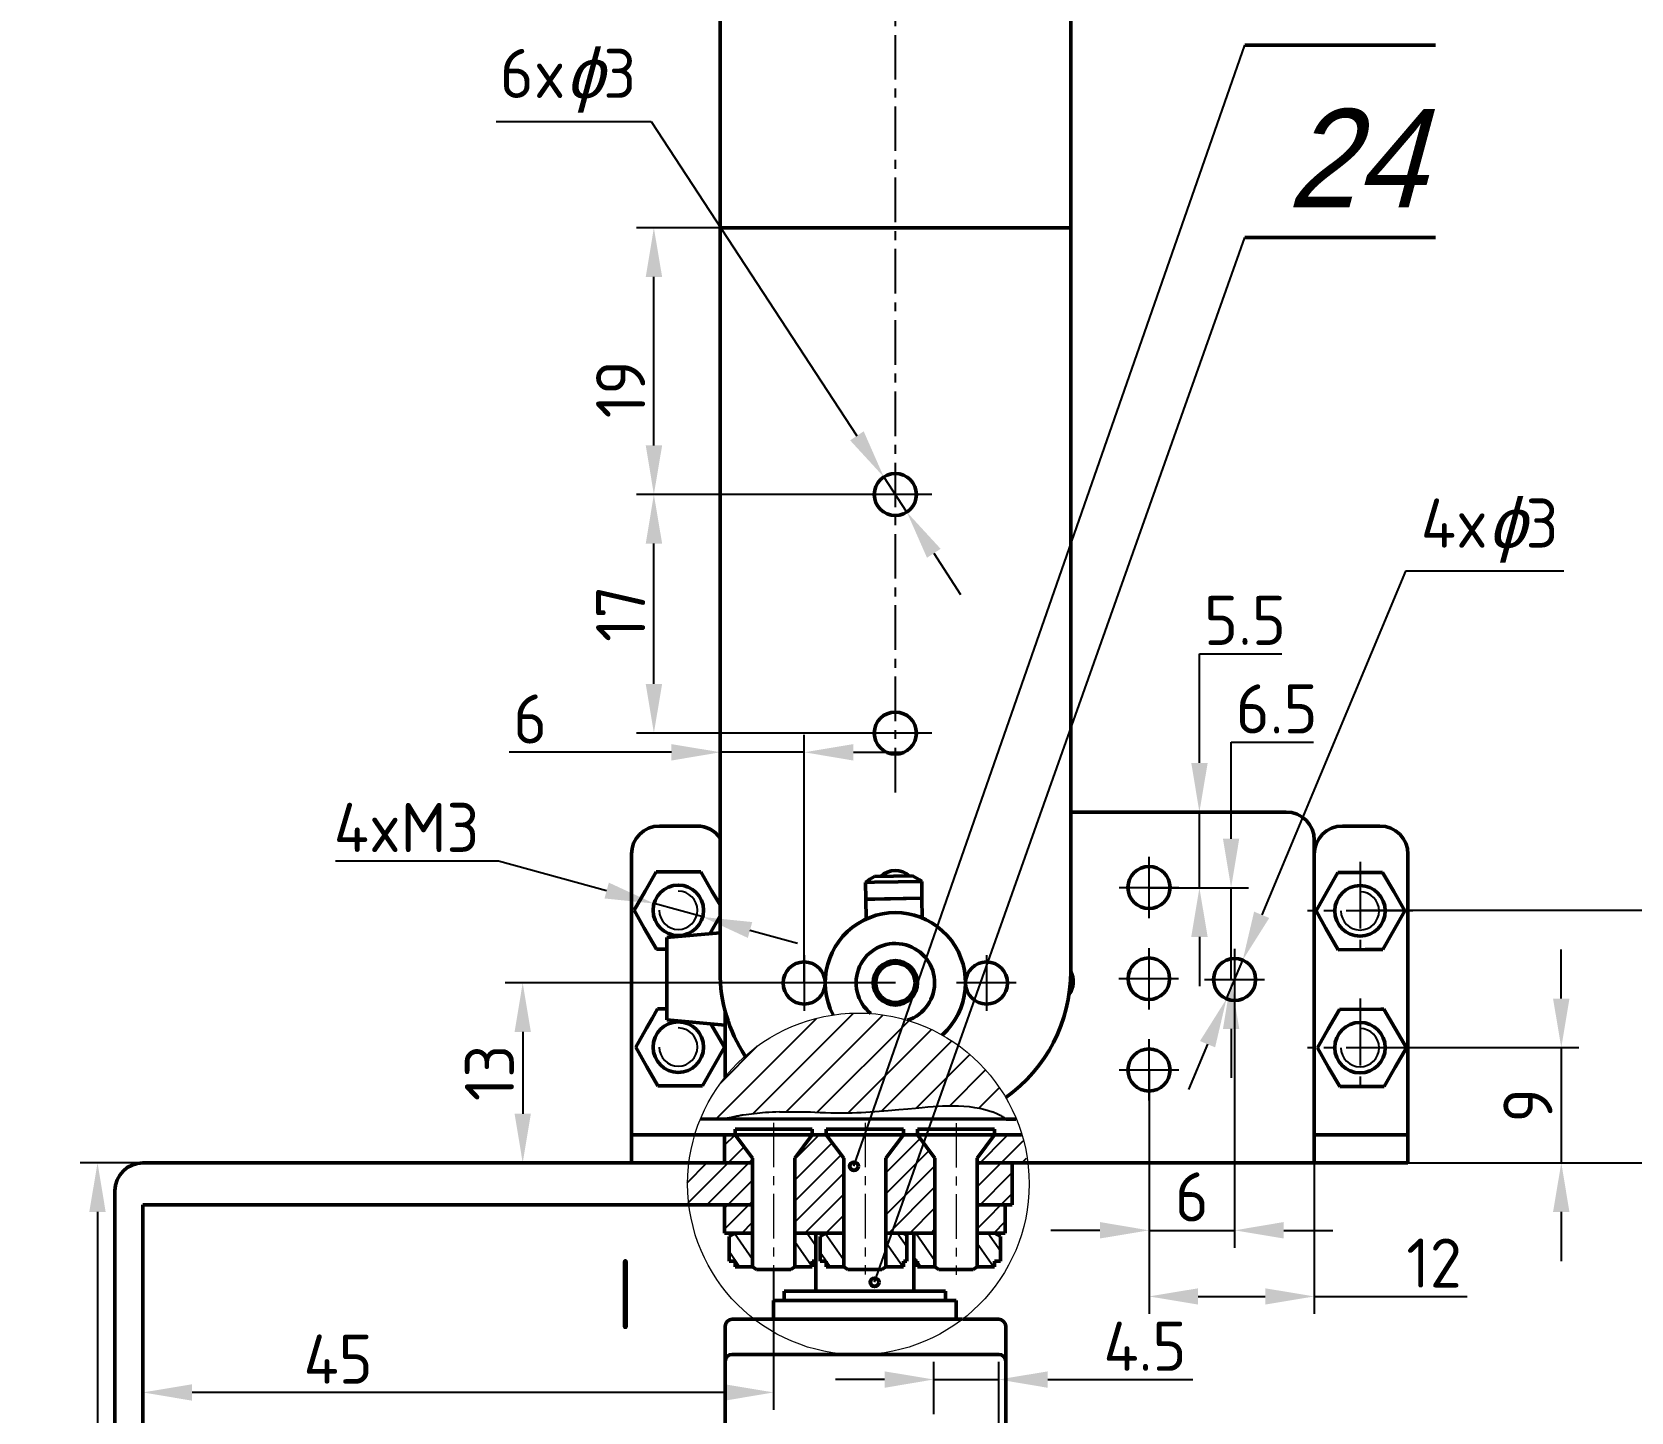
# Model space of a CAD drawing. Header units: millimetres. Extents: x 1895 to 3084, y 1125 to 1966.
# Drawn here: x 2187.5 to 2301.5, y 1651.9 to 1750.3 of the extents above; entities that cross this region are included whole.
import ezdxf

# ---------------------------------------------------------------- set-up
doc = ezdxf.new("R2010")
doc.units = ezdxf.units.MM
doc.header["$LTSCALE"] = 0.25
doc.linetypes.add('CENTER2', pattern=[28.575, 19.05, -3.175, 3.175, -3.175])
doc.linetypes.add('CENTERX2', pattern=[20.32, 12.7, -2.54, 2.54, -2.54])
doc.layers.get('0').update_dxf_attribs({"lineweight": 25})
doc.layers.get('DEFPOINTS').update_dxf_attribs({"color": 6, "lineweight": 25})
for name, color, linetype, lineweight in [('CB', 171, 'Continuous', 50), ('Duong_manh', 3, 'Continuous', 25), ('KITH', 6, 'Continuous', 25), ('TAM', 1, 'CENTER2', 25)]:
    doc.layers.add(name, color=color, linetype=linetype, lineweight=lineweight)
doc.styles.add('KHTEN', font='arial.ttf', dxfattribs={"width": 0.9, "oblique": 15, "height": 2})
doc.styles.add('Sample', font='', dxfattribs={"height": 3.5})
doc.styles.add('SLDTEXTSTYLE0', font='TXT', dxfattribs={"width": 0.75})
doc.styles.get('Sample').set_extended_font_data('TCVN 7284', italic=True)
doc.dimstyles.new('ISO_35', dxfattribs={"dimtxt": 3.5, "dimasz": 3.5, "dimexe": 1.25, "dimexo": 0, "dimtad": 1, "dimtoh": 1, "dimtxsty": 'Sample', "dimcen": 0, "dimclrd": 3, "dimclre": 3, "dimclrt": 2, "dimadec": 0, "dimazin": 0, "dimtfac": 1, "dimtmove": 0, "dimatfit": 3, "dimfxl": 1, "dimlwd": 25, "dimlwe": 25, "dimarcsym": 0})
pattern_1 = [(45, (1355.1367, 1236.665), (-0.7483547, 0.7483547), [])]

# ---------------------------------------------------------------- blocks, each defined once
blk = doc.blocks.new('*D145')
at = {"layer": 'DEFPOINTS', "color": 0, "transparency": 16777216}
for p in [(2230.28, 1669.68), (2192.22, 1599.88), (2222.06, 1599.88)]:
    blk.add_point(p, dxfattribs=at)
at = {"layer": 'Duong_manh', "color": 3, "linetype": 'Continuous', "lineweight": 25, "transparency": 16777216}
for p, q in [((2230.28, 1669.68), (2190.97, 1669.68)), ((2192.22, 1666.18), (2192.22, 1603.38)), ((2222.06, 1599.88), (2190.97, 1599.88))]:
    blk.add_line(p, q, dxfattribs=at)
at = {"layer": 'Duong_manh', "color": 3, "transparency": 16777216}
for points in [[(2191.63, 1666.18), (2192.8, 1666.18), (2192.22, 1669.68)], [(2191.63, 1603.38), (2192.8, 1603.38), (2192.22, 1599.88)]]:
    blk.add_solid(points, dxfattribs=at)
at = {"layer": 'Duong_manh', "color": 2, "transparency": 16777216, "insert": (2189.84, 1634.78), "char_height": 3.5, "attachment_point": 5, "rotation": 90, "style": 'Sample'}
blk.add_mtext('{\\fTCVN 7284|b0|i0|c0|p34;70}', dxfattribs=at)
blk = doc.blocks.new('*D146')
at = {"layer": 'DEFPOINTS', "color": 0, "transparency": 16777216}
for p in [(2249.1, 1682.51), (2216.77, 1669.68), (2222.53, 1669.68)]:
    blk.add_point(p, dxfattribs=at)
at = {"layer": 'Duong_manh', "color": 3, "linetype": 'Continuous', "lineweight": 25, "transparency": 16777216}
for p, q in [((2249.1, 1682.51), (2221.28, 1682.51)), ((2222.53, 1679.01), (2222.53, 1673.18)), ((2216.77, 1669.68), (2223.78, 1669.68))]:
    blk.add_line(p, q, dxfattribs=at)
at = {"layer": 'Duong_manh', "color": 3, "transparency": 16777216}
for points in [[(2221.95, 1679.01), (2223.11, 1679.01), (2222.53, 1682.51)], [(2221.95, 1673.18), (2223.11, 1673.18), (2222.53, 1669.68)]]:
    blk.add_solid(points, dxfattribs=at)
at = {"layer": 'Duong_manh', "color": 2, "transparency": 16777216, "insert": (2220.16, 1676.09), "char_height": 3.5, "attachment_point": 5, "rotation": 90, "style": 'Sample'}
blk.add_mtext('{\\fTCVN 7284|b0|i0|c0|p34;13}', dxfattribs=at)
blk = doc.blocks.new('*D150')
at = {"layer": 'DEFPOINTS', "color": 0, "transparency": 16777216}
for p in [(2195.46, 1662.08), (2240.42, 1662.08), (2195.46, 1653.32)]:
    blk.add_point(p, dxfattribs=at)
at = {"layer": 'Duong_manh', "color": 3, "linetype": 'Continuous', "lineweight": 25, "transparency": 16777216}
for p, q in [((2195.46, 1662.08), (2195.46, 1652.07)), ((2240.42, 1662.08), (2240.42, 1652.07)), ((2236.92, 1653.32), (2198.96, 1653.32))]:
    blk.add_line(p, q, dxfattribs=at)
at = {"layer": 'Duong_manh', "color": 3, "transparency": 16777216}
for points in [[(2198.96, 1653.9), (2198.96, 1652.73), (2195.46, 1653.32)], [(2236.92, 1653.9), (2236.92, 1652.73), (2240.42, 1653.32)]]:
    blk.add_solid(points, dxfattribs=at)
at = {"layer": 'Duong_manh', "color": 2, "transparency": 16777216, "insert": (2209.37, 1655.69), "char_height": 3.5, "attachment_point": 5, "style": 'Sample'}
blk.add_mtext('{\\fTCVN 7284|b0|i0|c0|p34;45}', dxfattribs=at)
blk = doc.blocks.new('*D151')
at = {"layer": 'DEFPOINTS', "color": 0, "transparency": 16777216}
for p in [(2282.22, 1677.89), (2282.5, 1669.68), (2296.57, 1669.68)]:
    blk.add_point(p, dxfattribs=at)
at = {"layer": 'Duong_manh', "color": 3, "linetype": 'Continuous', "lineweight": 25, "transparency": 16777216}
for p, q in [((2296.57, 1681.39), (2296.57, 1684.89)), ((2282.22, 1677.89), (2297.82, 1677.89)), ((2296.57, 1677.89), (2296.57, 1669.68)), ((2282.5, 1669.68), (2297.82, 1669.68)), ((2296.57, 1666.18), (2296.57, 1662.68))]:
    blk.add_line(p, q, dxfattribs=at)
at = {"layer": 'Duong_manh', "color": 3, "transparency": 16777216}
for points in [[(2295.98, 1681.39), (2297.15, 1681.39), (2296.57, 1677.89)], [(2295.98, 1666.18), (2297.15, 1666.18), (2296.57, 1669.68)]]:
    blk.add_solid(points, dxfattribs=at)
at = {"layer": 'Duong_manh', "color": 2, "transparency": 16777216, "insert": (2294.19, 1673.78), "char_height": 3.5, "attachment_point": 5, "rotation": 90, "style": 'Sample'}
blk.add_mtext('{\\fTCVN 7284|b0|i0|c0|p34;9}', dxfattribs=at)
blk = doc.blocks.new('*D152')
at = {"layer": 'DEFPOINTS', "color": 0, "transparency": 16777216}
for p in [(2282.22, 1687.68), (2282.22, 1669.68), (2311.1, 1669.68)]:
    blk.add_point(p, dxfattribs=at)
at = {"layer": 'Duong_manh', "color": 3, "linetype": 'Continuous', "lineweight": 25, "transparency": 16777216}
for p, q in [((2282.22, 1687.68), (2312.35, 1687.68)), ((2311.1, 1684.18), (2311.1, 1673.18)), ((2282.22, 1669.68), (2312.35, 1669.68))]:
    blk.add_line(p, q, dxfattribs=at)
at = {"layer": 'Duong_manh', "color": 3, "transparency": 16777216}
for points in [[(2310.52, 1684.18), (2311.69, 1684.18), (2311.1, 1687.68)], [(2310.52, 1673.18), (2311.69, 1673.18), (2311.1, 1669.68)]]:
    blk.add_solid(points, dxfattribs=at)
at = {"layer": 'Duong_manh', "color": 2, "transparency": 16777216, "insert": (2308.73, 1678.68), "char_height": 3.5, "attachment_point": 5, "rotation": 90, "style": 'Sample'}
blk.add_mtext('{\\fTCVN 7284|b0|i0|c0|p34;18}', dxfattribs=at)
blk = doc.blocks.new('*D157')
at = {"layer": 'DEFPOINTS', "color": 0, "transparency": 16777216}
for p in [(2236.63, 1698.94), (2236.63, 1682.5), (2242.6, 1682.5)]:
    blk.add_point(p, dxfattribs=at)
at = {"layer": 'Duong_manh', "color": 3, "linetype": 'Continuous', "lineweight": 25, "transparency": 16777216}
for p, q in [((2236.63, 1682.5), (2236.63, 1700.19)), ((2242.6, 1682.5), (2242.6, 1700.19)), ((2233.13, 1698.94), (2221.56, 1698.94)), ((2242.6, 1698.94), (2236.63, 1698.94)), ((2246.1, 1698.94), (2249.6, 1698.94))]:
    blk.add_line(p, q, dxfattribs=at)
at = {"layer": 'Duong_manh', "color": 3, "transparency": 16777216}
for points in [[(2233.13, 1699.52), (2233.13, 1698.35), (2236.63, 1698.94)], [(2246.1, 1699.52), (2246.1, 1698.35), (2242.6, 1698.94)]]:
    blk.add_solid(points, dxfattribs=at)
at = {"layer": 'Duong_manh', "color": 2, "transparency": 16777216, "insert": (2223.06, 1701.31), "char_height": 3.5, "attachment_point": 5, "style": 'Sample'}
blk.add_mtext('{\\fTCVN 7284|b0|i0|c0|p34;6}', dxfattribs=at)
blk = doc.blocks.new('*D169')
at = {"layer": 'DEFPOINTS', "color": 0, "transparency": 16777216}
for p in [(2256.46, 1654.24), (2251.83, 1651.78), (2256.46, 1649.38)]:
    blk.add_point(p, dxfattribs=at)
at = {"layer": 'Duong_manh', "color": 3, "linetype": 'Continuous', "lineweight": 25, "transparency": 16777216}
for p, q in [((2251.83, 1651.78), (2251.83, 1655.49)), ((2256.46, 1649.38), (2256.46, 1655.49)), ((2248.33, 1654.24), (2244.83, 1654.24)), ((2251.83, 1654.24), (2256.46, 1654.24)), ((2259.96, 1654.24), (2270.31, 1654.24))]:
    blk.add_line(p, q, dxfattribs=at)
at = {"layer": 'Duong_manh', "color": 3, "transparency": 16777216}
for points in [[(2248.33, 1654.82), (2248.33, 1653.65), (2251.83, 1654.24)], [(2259.96, 1654.82), (2259.96, 1653.65), (2256.46, 1654.24)]]:
    blk.add_solid(points, dxfattribs=at)
at = {"layer": 'Duong_manh', "color": 2, "transparency": 16777216, "insert": (2266.89, 1656.61), "char_height": 3.5, "attachment_point": 5, "style": 'Sample'}
blk.add_mtext('{\\fTCVN 7284|b0|i0|c0|p34;4.5}', dxfattribs=at)
blk = doc.blocks.new('*D256')
at = {"layer": 'DEFPOINTS', "color": 0, "transparency": 16777216}
for p in [(2231.88, 1717.31), (2249.1, 1717.31), (2249.1, 1700.31)]:
    blk.add_point(p, dxfattribs=at)
at = {"layer": 'Duong_manh', "color": 3, "linetype": 'Continuous', "lineweight": 25, "transparency": 16777216}
for p, q in [((2249.1, 1717.31), (2230.63, 1717.31)), ((2231.88, 1703.81), (2231.88, 1713.81)), ((2249.1, 1700.31), (2230.63, 1700.31))]:
    blk.add_line(p, q, dxfattribs=at)
at = {"layer": 'Duong_manh', "color": 3, "transparency": 16777216}
for points in [[(2231.3, 1713.81), (2232.47, 1713.81), (2231.88, 1717.31)], [(2231.3, 1703.81), (2232.47, 1703.81), (2231.88, 1700.31)]]:
    blk.add_solid(points, dxfattribs=at)
at = {"layer": 'Duong_manh', "color": 2, "transparency": 16777216, "insert": (2229.51, 1708.81), "char_height": 3.5, "attachment_point": 5, "rotation": 90, "style": 'Sample'}
blk.add_mtext('{\\fTCVN 7284|b0|i0|c0|p34;17}', dxfattribs=at)
blk = doc.blocks.new('*D257')
at = {"layer": 'DEFPOINTS', "color": 0, "transparency": 16777216}
for p in [(2231.88, 1736.31), (2249.1, 1736.31), (2249.1, 1717.31)]:
    blk.add_point(p, dxfattribs=at)
at = {"layer": 'Duong_manh', "color": 3, "linetype": 'Continuous', "lineweight": 25, "transparency": 16777216}
for p, q in [((2249.1, 1736.31), (2230.63, 1736.31)), ((2231.88, 1720.81), (2231.88, 1732.81)), ((2249.1, 1717.31), (2230.63, 1717.31))]:
    blk.add_line(p, q, dxfattribs=at)
at = {"layer": 'Duong_manh', "color": 3, "transparency": 16777216}
for points in [[(2231.3, 1732.81), (2232.47, 1732.81), (2231.88, 1736.31)], [(2231.3, 1720.81), (2232.47, 1720.81), (2231.88, 1717.31)]]:
    blk.add_solid(points, dxfattribs=at)
at = {"layer": 'Duong_manh', "color": 2, "transparency": 16777216, "insert": (2229.51, 1724.81), "char_height": 3.5, "attachment_point": 5, "rotation": 90, "style": 'Sample'}
blk.add_mtext('{\\fTCVN 7284|b0|i0|c0|p34;19}', dxfattribs=at)
blk = doc.blocks.new('*D258')
at = {"layer": 'DEFPOINTS', "color": 0, "transparency": 16777216}
for p in [(2267.17, 1694.68), (2270.77, 1694.68), (2267.17, 1689.28)]:
    blk.add_point(p, dxfattribs=at)
at = {"layer": 'Duong_manh', "color": 3, "linetype": 'Continuous', "lineweight": 25, "transparency": 16777216}
for p, q in [((2270.77, 1698.18), (2270.77, 1705.96)), ((2270.77, 1705.96), (2276.65, 1705.96)), ((2267.17, 1694.68), (2272.02, 1694.68)), ((2270.77, 1689.28), (2270.77, 1694.68)), ((2267.17, 1689.28), (2272.02, 1689.28)), ((2270.77, 1685.78), (2270.77, 1682.28))]:
    blk.add_line(p, q, dxfattribs=at)
at = {"layer": 'Duong_manh', "color": 3, "transparency": 16777216}
for points in [[(2270.19, 1698.18), (2271.36, 1698.18), (2270.77, 1694.68)], [(2270.19, 1685.78), (2271.36, 1685.78), (2270.77, 1689.28)]]:
    blk.add_solid(points, dxfattribs=at)
at = {"layer": 'Duong_manh', "color": 2, "transparency": 16777216, "insert": (2274.02, 1708.34), "char_height": 3.5, "attachment_point": 5, "style": 'Sample'}
blk.add_mtext('{\\fTCVN 7284|b0|i0|c0|p34;5.5}', dxfattribs=at)
blk = doc.blocks.new('*D259')
at = {"layer": 'DEFPOINTS', "color": 0, "transparency": 16777216}
for p in [(2267.17, 1689.28), (2273.03, 1689.28), (2273.27, 1682.73)]:
    blk.add_point(p, dxfattribs=at)
at = {"layer": 'Duong_manh', "color": 3, "linetype": 'Continuous', "lineweight": 25, "transparency": 16777216}
for p, q in [((2273.03, 1692.78), (2273.03, 1699.65)), ((2273.03, 1699.65), (2278.9, 1699.65)), ((2267.17, 1689.28), (2274.28, 1689.28)), ((2273.03, 1682.73), (2273.03, 1689.28)), ((2273.27, 1682.73), (2271.78, 1682.73)), ((2273.03, 1679.23), (2273.03, 1675.73))]:
    blk.add_line(p, q, dxfattribs=at)
at = {"layer": 'Duong_manh', "color": 3, "transparency": 16777216}
for points in [[(2272.45, 1692.78), (2273.61, 1692.78), (2273.03, 1689.28)], [(2272.45, 1679.23), (2273.61, 1679.23), (2273.03, 1682.73)]]:
    blk.add_solid(points, dxfattribs=at)
at = {"layer": 'Duong_manh', "color": 2, "transparency": 16777216, "insert": (2276.28, 1702.03), "char_height": 3.5, "attachment_point": 5, "style": 'Sample'}
blk.add_mtext('{\\fTCVN 7284|b0|i0|c0|p34;6.5}', dxfattribs=at)
blk = doc.blocks.new('*D260')
at = {"layer": 'DEFPOINTS', "color": 0, "transparency": 16777216}
for p in [(2273.28, 1682.74), (2267.18, 1676.3), (2273.28, 1664.87)]:
    blk.add_point(p, dxfattribs=at)
at = {"layer": 'Duong_manh', "color": 3, "linetype": 'Continuous', "lineweight": 25, "transparency": 16777216}
for p, q in [((2273.28, 1682.74), (2273.28, 1663.62)), ((2267.18, 1676.3), (2267.18, 1663.62)), ((2263.68, 1664.87), (2260.18, 1664.87)), ((2267.18, 1664.87), (2273.28, 1664.87)), ((2276.78, 1664.87), (2280.28, 1664.87))]:
    blk.add_line(p, q, dxfattribs=at)
at = {"layer": 'Duong_manh', "color": 3, "transparency": 16777216}
for points in [[(2263.68, 1665.46), (2263.68, 1664.29), (2267.18, 1664.87)], [(2276.78, 1665.46), (2276.78, 1664.29), (2273.28, 1664.87)]]:
    blk.add_solid(points, dxfattribs=at)
at = {"layer": 'Duong_manh', "color": 2, "transparency": 16777216, "insert": (2270.23, 1667.25), "char_height": 3.5, "attachment_point": 5, "style": 'Sample'}
blk.add_mtext('{\\fTCVN 7284|b0|i0|c0|p34;6}', dxfattribs=at)
blk = doc.blocks.new('*D262')
at = {"layer": 'DEFPOINTS', "color": 0, "transparency": 16777216}
for p in [(2267.18, 1676.3), (2278.96, 1669.68), (2278.96, 1660.16)]:
    blk.add_point(p, dxfattribs=at)
at = {"layer": 'Duong_manh', "color": 3, "linetype": 'Continuous', "lineweight": 25, "transparency": 16777216}
for p, q in [((2267.18, 1676.3), (2267.18, 1658.91)), ((2278.96, 1669.68), (2278.96, 1658.91)), ((2270.68, 1660.16), (2275.46, 1660.16)), ((2278.96, 1660.16), (2289.87, 1660.16))]:
    blk.add_line(p, q, dxfattribs=at)
at = {"layer": 'Duong_manh', "color": 3, "transparency": 16777216}
for points in [[(2270.68, 1660.74), (2270.68, 1659.58), (2267.18, 1660.16)], [(2275.46, 1660.74), (2275.46, 1659.58), (2278.96, 1660.16)]]:
    blk.add_solid(points, dxfattribs=at)
at = {"layer": 'Duong_manh', "color": 2, "transparency": 16777216, "insert": (2287.5, 1662.54), "char_height": 3.5, "attachment_point": 5, "style": 'Sample'}
blk.add_mtext('{\\fTCVN 7284|b0|i0|c0|p34;12}', dxfattribs=at)
blk = doc.blocks.new('*D264')
at = {"layer": 'DEFPOINTS', "color": 0, "transparency": 16777216}
for p in [(2248.27, 1718.56), (2249.92, 1716.05)]:
    blk.add_point(p, dxfattribs=at)
at = {"layer": 'Duong_manh', "color": 3, "linetype": 'Continuous', "lineweight": 25, "transparency": 16777216}
for p, q in [((2220.64, 1743.89), (2231.68, 1743.89)), ((2231.68, 1743.89), (2246.36, 1721.49)), ((2249.92, 1716.05), (2248.27, 1718.56)), ((2251.84, 1713.12), (2253.75, 1710.19))]:
    blk.add_line(p, q, dxfattribs=at)
at = {"layer": 'Duong_manh', "color": 3, "transparency": 16777216}
for points in [[(2246.84, 1721.81), (2245.87, 1721.17), (2248.27, 1718.56)], [(2252.32, 1713.44), (2251.35, 1712.8), (2249.92, 1716.05)]]:
    blk.add_solid(points, dxfattribs=at)
at = {"layer": 'Duong_manh', "color": 2, "transparency": 16777216, "insert": (2225.76, 1746.79), "char_height": 3.5, "attachment_point": 5, "style": 'Sample'}
blk.add_mtext('{\\fTCVN 7284|b0|i0|c0|p34;6x}ɸ{\\fTCVN 7284|b0|i0|c0|p34;3}', dxfattribs=at)
blk = doc.blocks.new('*D265')
at = {"layer": 'DEFPOINTS', "color": 0, "transparency": 16777216}
for p in [(2273.86, 1684.13), (2272.7, 1681.36)]:
    blk.add_point(p, dxfattribs=at)
at = {"layer": 'Duong_manh', "color": 3, "linetype": 'Continuous', "lineweight": 25, "transparency": 16777216}
for p, q in [((2285.46, 1711.84), (2275.21, 1687.36)), ((2296.76, 1711.84), (2285.46, 1711.84)), ((2272.7, 1681.36), (2273.86, 1684.13)), ((2271.35, 1678.13), (2270, 1674.9))]:
    blk.add_line(p, q, dxfattribs=at)
at = {"layer": 'Duong_manh', "color": 3, "transparency": 16777216}
for points in [[(2274.67, 1687.58), (2275.75, 1687.13), (2273.86, 1684.13)], [(2270.81, 1678.36), (2271.89, 1677.91), (2272.7, 1681.36)]]:
    blk.add_solid(points, dxfattribs=at)
at = {"layer": 'Duong_manh', "color": 2, "transparency": 16777216, "insert": (2291.46, 1714.74), "char_height": 3.5, "attachment_point": 5, "style": 'Sample'}
blk.add_mtext('{\\fTCVN 7284|b0|i0|c0|p34;4x}ɸ{\\fTCVN 7284|b0|i0|c0|p34;3}', dxfattribs=at)
blk = doc.blocks.new('*D266')
at = {"layer": 'DEFPOINTS', "color": 0, "transparency": 16777216}
for p in [(2231.89, 1688.16), (2235.36, 1687.2)]:
    blk.add_point(p, dxfattribs=at)
at = {"layer": 'Duong_manh', "color": 3, "linetype": 'Continuous', "lineweight": 25, "transparency": 16777216}
for p, q in [((2209.18, 1691.2), (2220.81, 1691.2)), ((2220.81, 1691.2), (2228.51, 1689.09)), ((2235.36, 1687.2), (2231.89, 1688.16)), ((2238.73, 1686.27), (2242.11, 1685.34))]:
    blk.add_line(p, q, dxfattribs=at)
at = {"layer": 'Duong_manh', "color": 3, "transparency": 16777216}
for points in [[(2228.67, 1689.65), (2228.36, 1688.52), (2231.89, 1688.16)], [(2238.89, 1686.84), (2238.58, 1685.71), (2235.36, 1687.2)]]:
    blk.add_solid(points, dxfattribs=at)
at = {"layer": 'Duong_manh', "color": 2, "transparency": 16777216, "insert": (2214.25, 1693.58), "char_height": 3.5, "attachment_point": 5, "style": 'Sample'}
blk.add_mtext('{\\fTCVN 7284|b0|i0|c0|p34;4xM3}', dxfattribs=at)

msp = doc.modelspace()

# ---------------------------------------------------------------- hatches: boundary and pattern name
h = msp.add_hatch()
h.set_pattern_fill('ANSI31', color=256, scale=0.5)
edge = h.paths.add_edge_path()
edge.add_spline(control_points=[(2242.971, 1673.305), (2243.99, 1673.265), (2245.349, 1673.211), (2246.705, 1673.273), (2247.044, 1673.293)], knot_values=[0, 0, 0, 0, 0.544392, 0.7256523, 0.7256523, 0.7256523, 0.7256523], degree=3, periodic=0)
edge.add_line((2247.044, 1673.293), (2250.211, 1679.762))
edge.add_arc((2246.46, 1668.181), 12.173, 72.05633, 157.67545)
edge.add_line((2235.199, 1672.805), (2236.747, 1672.805))
edge.add_spline(control_points=[(2236.747, 1672.805), (2237.856, 1673.006), (2237.873, 1673.01), (2237.919, 1673.019), (2238.004, 1673.036), (2238.121, 1673.058), (2238.209, 1673.074), (2238.256, 1673.082)], knot_values=[0, 0, 0, 0, 0.0117914, 0.1252942, 0.3453998, 0.6477704, 1, 1, 1, 1], degree=3, periodic=0)
edge.add_spline(control_points=[(2238.256, 1673.082), (2238.779, 1673.151), (2239.632, 1673.265), (2240.492, 1673.293), (2240.825, 1673.304)], knot_values=[0, 0, 0, 0, 0.6123242, 1, 1, 1, 1], degree=3, periodic=0)
edge.add_line((2240.825, 1673.304), (2243.003, 1673.304))
edge = h.paths.add_edge_path()
edge.add_spline(control_points=[(2248.581, 1673.403), (2250.738, 1673.597), (2252.594, 1673.807), (2254.502, 1673.74), (2255.478, 1673.476)], knot_values=[0, 0, 0, 0, 0.4585718, 0.9976599, 0.9976599, 0.9976599, 0.9976599], degree=3, periodic=0)
edge.add_line((2255.478, 1673.476), (2256.014, 1673.304))
edge.add_spline(control_points=[(2256.014, 1673.304), (2256.201, 1673.227), (2256.419, 1673.137), (2256.627, 1673.026), (2256.656, 1673.01)], knot_values=[0.3597981, 0.3597981, 0.3597981, 0.3597981, 0.908266, 1, 1, 1, 1], degree=3, periodic=0)
edge.add_line((2256.656, 1673.01), (2257.209, 1673.894))
edge.add_arc((2246.46, 1668.181), 12.173, 27.99331, 72.05633)
edge.add_line((2250.211, 1679.762), (2247.044, 1673.293))
edge.add_spline(control_points=[(2247.044, 1673.293), (2247.556, 1673.323), (2248.069, 1673.363), (2248.581, 1673.403)], knot_values=[0.7256523, 0.7256523, 0.7256523, 0.7256523, 1, 1, 1, 1], degree=3, periodic=0)
h = msp.add_hatch()
h.set_pattern_fill('ANSI31', color=256, scale=0.333333)
h.set_pattern_definition(pattern_1)
h.paths.add_polyline_path([(2238.92, 1670.004), (2237.67, 1671.679), (2236.92, 1671.679), (2236.92, 1669.679), (2234.34, 1669.679, 0.0308973), (2234.247, 1668.179, 0.0308651), (2234.34, 1666.68), (2236.92, 1666.679), (2238.92, 1666.679)])
h.paths.add_polyline_path([(2245.42, 1670.004), (2244.17, 1671.679), (2243.17, 1671.679), (2241.92, 1670.004), (2241.92, 1664.679), (2244.17, 1664.679), (2245.42, 1664.679)])
h.paths.add_polyline_path([(2251.92, 1670.004), (2250.67, 1671.679), (2249.67, 1671.679), (2248.42, 1670.004), (2248.42, 1664.679), (2249.67, 1664.679), (2251.92, 1664.679)])
h.paths.add_polyline_path([(2257.42, 1669.679), (2256.155, 1669.679), (2254.92, 1669.679), (2254.92, 1666.679), (2256.209, 1666.679), (2257.42, 1666.679)])
h.paths.add_polyline_path([(2256.92, 1666.679), (2256.209, 1666.679), (2254.92, 1666.679), (2254.92, 1664.679), (2256.92, 1664.679)])
h.paths.add_polyline_path([(2258.08, 1671.679), (2256.17, 1671.679), (2254.92, 1670.004), (2254.92, 1669.679), (2256.155, 1669.679), (2257.42, 1669.679), (2258.501, 1669.679, 0.0420487)])
h = msp.add_hatch()
h.set_pattern_fill('ANSI31', color=256, scale=0.333333)
h.set_pattern_definition(pattern_1)
h.paths.add_polyline_path([(2236.92, 1666.679), (2236.92, 1664.679), (2238.92, 1664.679), (2238.92, 1666.679)])
h = msp.add_hatch()
h.set_pattern_fill('ANSI31', color=256, scale=0.333333, angle=80)
h.set_pattern_definition([(125, (1355.1367, 1236.665), (-0.8669359, -0.6070351), [])])
h.paths.add_polyline_path([(2238.92, 1664.679), (2237.67, 1664.679), (2237.245, 1664.433), (2237.245, 1662.679), (2237.67, 1662.679), (2237.67, 1662.279), (2238.92, 1662.279)])
h.paths.add_polyline_path([(2243.42, 1664.535), (2243.17, 1664.679), (2241.92, 1664.679), (2241.92, 1662.279), (2243.17, 1662.279), (2243.17, 1662.679), (2243.42, 1662.679)])
h.paths.add_polyline_path([(2245.42, 1664.679), (2244.17, 1664.679), (2243.745, 1664.433), (2243.745, 1662.679), (2244.17, 1662.679), (2244.17, 1662.279), (2245.42, 1662.279)])
h.paths.add_polyline_path([(2249.92, 1664.535), (2249.67, 1664.679), (2248.42, 1664.679), (2248.42, 1664.679), (2248.42, 1662.279), (2249.67, 1662.279), (2249.67, 1662.679), (2249.92, 1662.679)])
h.paths.add_polyline_path([(2251.92, 1664.679), (2250.67, 1664.679), (2250.42, 1664.535), (2250.42, 1662.679), (2250.67, 1662.679), (2250.67, 1662.279), (2251.92, 1662.279), (2251.92, 1662.304)])
h.paths.add_polyline_path([(2256.596, 1664.433), (2256.17, 1664.679), (2254.92, 1664.679), (2254.92, 1662.279), (2256.17, 1662.279), (2256.17, 1662.679), (2256.596, 1662.679)])

# ---------------------------------------------------------------- linework, layer by layer
at = {"linetype": 'Continuous'}
for p, q in [((2255.478, 1673.476), (2256.014, 1673.304)), ((2240.825, 1673.304), (2243.034, 1673.304))]:
    msp.add_line(p, q, dxfattribs=at)
at = {"color": 7, "linetype": 'Continuous', "lineweight": 25}
for p, q in [((2243.17, 1664.679), (2243.42, 1664.535)), ((2250.42, 1664.535), (2250.67, 1664.679)), ((2247.174, 1656.029), (2245.667, 1656.029))]:
    msp.add_line(p, q, dxfattribs=at)
at = {"color": 7, "linetype": 'Continuous', "lineweight": 18}
msp.add_circle((2246.46, 1668.181), 12.173, dxfattribs=at)
at = {"lineweight": 53}
for centre in [(2246.146, 1669.436), (2247.612, 1661.17)]:
    msp.add_circle(centre, 0.3, dxfattribs=at)
at = {"linetype": 'Continuous'}
for points, knots in [([(2248.581, 1673.403), (2250.738, 1673.597), (2252.594, 1673.807), (2254.506, 1673.74), (2255.486, 1673.474), (2255.491, 1673.473)], [0, 0, 0, 0, 0.4585718, 0.9976599, 1, 1, 1, 1]), ([(2238.256, 1673.082), (2238.209, 1673.074), (2238.121, 1673.058), (2238.004, 1673.036), (2237.919, 1673.019), (2237.873, 1673.01), (2237.856, 1673.006), (2236.747, 1672.805)], [0, 0, 0, 0, 0.3522296, 0.6546002, 0.8747058, 0.9882086, 1, 1, 1, 1]), ([(2240.825, 1673.304), (2240.492, 1673.293), (2239.632, 1673.265), (2238.779, 1673.151), (2238.256, 1673.082)], [0, 0, 0, 0, 0.38767585, 1, 1, 1, 1]), ([(2242.971, 1673.305), (2243.99, 1673.265), (2245.862, 1673.19), (2247.73, 1673.336), (2248.581, 1673.403)], [0, 0, 0, 0, 0.544392, 1, 1, 1, 1]), ([(2256.996, 1672.804), (2256.989, 1672.808), (2256.966, 1672.824), (2256.905, 1672.864), (2256.77, 1672.947), (2256.474, 1673.114), (2256.201, 1673.227), (2256.014, 1673.304)], [0, 0, 0, 0, 0.0210318, 0.0759459, 0.1978924, 0.4515321, 1, 1, 1, 1])]:
    msp.add_open_spline(points, degree=3, knots=knots, dxfattribs=at)
at = {"layer": 'CB', "linetype": 'Continuous'}
for p, q in [((2236.596, 1789.306), (2236.596, 1738.306)), ((2261.596, 1738.306), (2261.596, 1789.306)), ((2236.596, 1736.306), (2236.596, 1738.306)), ((2261.596, 1738.306), (2261.596, 1736.306)), ((2236.596, 1734.306), (2236.596, 1736.306)), ((2236.596, 1736.306), (2261.596, 1736.306)), ((2261.596, 1736.306), (2261.596, 1734.306)), ((2236.596, 1734.306), (2236.596, 1683.306)), ((2261.596, 1683.306), (2261.596, 1734.306)), ((2276.96, 1694.679), (2261.596, 1694.679)), ((2234.96, 1693.679), (2232.282, 1693.679)), ((2283.639, 1693.679), (2280.96, 1693.679)), ((2230.282, 1691.679), (2230.282, 1671.679)), ((2278.96, 1671.679), (2278.96, 1692.679)), ((2279.061, 1692.304), (2278.96, 1692.304)), ((2285.639, 1691.679), (2285.639, 1671.679)), ((2232.047, 1690.408), (2231.259, 1689.03)), ((2233.634, 1690.415), (2232.047, 1690.408)), ((2235.222, 1690.422), (2233.634, 1690.415)), ((2236.022, 1689.051), (2235.222, 1690.422)), ((2247.604, 1689.675), (2246.972, 1689.664)), ((2246.972, 1689.664), (2246.993, 1688.464)), ((2250.971, 1689.733), (2247.604, 1689.675)), ((2247.608, 1690.075), (2250.322, 1690.122)), ((2250.992, 1688.533), (2250.971, 1689.733)), ((2280.647, 1690.365), (2279.859, 1688.986)), ((2282.234, 1690.372), (2280.647, 1690.365)), ((2283.822, 1690.379), (2282.234, 1690.372)), ((2284.622, 1689.007), (2283.822, 1690.379)), ((2231.259, 1689.03), (2230.487, 1687.679)), ((2236.596, 1688.066), (2236.022, 1689.051)), ((2246.993, 1688.473), (2250.992, 1688.543)), ((2247.624, 1688.475), (2246.993, 1688.464)), ((2246.993, 1688.473), (2247.017, 1687.068)), ((2250.992, 1688.533), (2247.624, 1688.475)), ((2251.017, 1687.125), (2250.992, 1688.543)), ((2279.859, 1688.986), (2279.087, 1687.636)), ((2285.422, 1687.636), (2284.622, 1689.007)), ((2230.487, 1687.679), (2231.193, 1686.414)), ((2236.596, 1687.283), (2235.872, 1686.011)), ((2279.087, 1687.636), (2279.793, 1686.37)), ((2285.422, 1687.636), (2284.634, 1686.257)), ((2232.796, 1685.742), (2236.596, 1686.074)), ((2284.634, 1686.257), (2283.846, 1684.879)), ((2232.796, 1684.496), (2232.796, 1685.742)), ((2282.58, 1684.873), (2283.846, 1684.879)), ((2232.796, 1681.112), (2232.796, 1684.496)), ((2232.796, 1679.867), (2232.796, 1681.112)), ((2236.96, 1680.497), (2236.96, 1675.792)), ((2283.924, 1680.629), (2283.694, 1680.628)), ((2284.724, 1679.257), (2283.924, 1680.629)), ((2231.361, 1679.28), (2230.589, 1677.929)), ((2231.756, 1679.97), (2231.361, 1679.28)), ((2236.96, 1679.502), (2232.796, 1679.867)), ((2236.924, 1677.929), (2235.94, 1679.592)), ((2279.961, 1679.236), (2279.189, 1677.886)), ((2280.356, 1679.927), (2279.961, 1679.236)), ((2285.524, 1677.886), (2284.724, 1679.257)), ((2230.589, 1677.929), (2231.373, 1676.53)), ((2236.924, 1677.929), (2236.136, 1676.551)), ((2279.189, 1677.886), (2279.973, 1676.486)), ((2285.524, 1677.886), (2284.736, 1676.507)), ((2231.373, 1676.53), (2232.173, 1675.158)), ((2236.136, 1676.551), (2235.348, 1675.172)), ((2279.973, 1676.486), (2280.773, 1675.115)), ((2284.736, 1676.507), (2283.948, 1675.129)), ((2232.173, 1675.158), (2233.761, 1675.165)), ((2233.761, 1675.165), (2235.348, 1675.172)), ((2280.773, 1675.115), (2282.361, 1675.122)), ((2282.361, 1675.122), (2283.948, 1675.129)), ((2235.199, 1672.805), (2256.996, 1672.804)), ((2256.996, 1672.804), (2257.681, 1672.804)), ((2230.282, 1671.679), (2230.282, 1669.679)), ((2232.282, 1671.679), (2230.282, 1671.679)), ((2236.96, 1671.679), (2232.282, 1671.679)), ((2236.92, 1671.679), (2236.92, 1669.679)), ((2236.92, 1671.679), (2237.92, 1671.679)), ((2237.67, 1671.679), (2237.67, 1672.079)), ((2237.67, 1672.079), (2239.724, 1672.079)), ((2238.42, 1671.679), (2237.92, 1671.679)), ((2238.42, 1671.679), (2239.42, 1671.679)), ((2239.42, 1671.679), (2241.42, 1671.679)), ((2239.724, 1672.079), (2240.129, 1672.079)), ((2240.433, 1672.079), (2240.931, 1672.079)), ((2240.931, 1672.079), (2241.053, 1672.079)), ((2241.117, 1672.079), (2241.053, 1672.079)), ((2241.117, 1672.079), (2243.17, 1672.079)), ((2241.42, 1671.679), (2258.08, 1671.679)), ((2243.17, 1672.079), (2243.17, 1671.679)), ((2244.17, 1672.079), (2244.17, 1671.679)), ((2244.17, 1672.079), (2249.223, 1672.079)), ((2249.223, 1672.079), (2249.67, 1672.079)), ((2249.67, 1671.679), (2249.67, 1672.079)), ((2250.67, 1671.679), (2250.67, 1672.079)), ((2250.67, 1672.079), (2252.724, 1672.079)), ((2252.724, 1672.079), (2253.129, 1672.079)), ((2253.433, 1672.079), (2253.129, 1672.079)), ((2253.433, 1672.079), (2253.931, 1672.079)), ((2253.931, 1672.079), (2254.053, 1672.079)), ((2254.117, 1672.079), (2254.053, 1672.079)), ((2254.117, 1672.079), (2256.17, 1672.079)), ((2256.17, 1672.079), (2256.17, 1671.679)), ((2278.96, 1669.679), (2278.96, 1671.679)), ((2283.639, 1671.679), (2278.96, 1671.679)), ((2285.639, 1671.679), (2283.639, 1671.679)), ((2285.639, 1669.679), (2285.639, 1671.679)), ((2195.46, 1669.681), (2234.38, 1669.681)), ((2238.92, 1669.679), (2236.92, 1669.679)), ((2256.155, 1669.679), (2258.501, 1669.679)), ((2257.42, 1669.679), (2257.42, 1666.679)), ((2258.541, 1669.679), (2278.96, 1669.679)), ((2283.639, 1669.679), (2278.96, 1669.679)), ((2283.639, 1669.679), (2285.639, 1669.679)), ((2193.46, 1614.381), (2193.46, 1667.681)), ((2195.46, 1666.681), (2195.46, 1615.381)), ((2236.92, 1666.679), (2236.92, 1664.679)), ((2257.42, 1666.679), (2256.209, 1666.679)), ((2256.92, 1664.679), (2256.92, 1666.679)), ((2237.245, 1664.433), (2237.67, 1664.679)), ((2237.245, 1662.679), (2237.245, 1664.433)), ((2244.17, 1664.679), (2241.92, 1664.679)), ((2243.42, 1664.679), (2243.42, 1660.529)), ((2243.745, 1664.433), (2244.17, 1664.679)), ((2243.745, 1662.679), (2243.745, 1664.433)), ((2249.67, 1664.679), (2249.92, 1664.535)), ((2250.42, 1660.529), (2250.42, 1664.679)), ((2251.92, 1662.275), (2251.92, 1664.679)), ((2254.92, 1664.679), (2254.92, 1662.275)), ((2256.17, 1664.679), (2256.596, 1664.433)), ((2256.596, 1662.679), (2256.596, 1664.433)), ((2237.67, 1662.679), (2237.245, 1662.679)), ((2237.67, 1662.679), (2237.67, 1662.279)), ((2238.92, 1662.279), (2237.67, 1662.279)), ((2238.92, 1662.279), (2239.201, 1662.079)), ((2241.64, 1662.079), (2239.201, 1662.079)), ((2241.64, 1662.079), (2241.92, 1662.279)), ((2243.17, 1662.279), (2241.92, 1662.279)), ((2243.17, 1662.279), (2243.17, 1662.679)), ((2243.42, 1662.679), (2243.17, 1662.679)), ((2244.17, 1662.679), (2243.745, 1662.679)), ((2244.17, 1662.679), (2244.17, 1662.279)), ((2245.42, 1662.279), (2244.17, 1662.279)), ((2245.42, 1662.279), (2245.701, 1662.079)), ((2248.14, 1662.079), (2245.701, 1662.079)), ((2248.14, 1662.079), (2248.42, 1662.279)), ((2249.67, 1662.279), (2249.67, 1662.679)), ((2249.92, 1662.679), (2249.67, 1662.679)), ((2250.67, 1662.679), (2250.42, 1662.679)), ((2250.67, 1662.679), (2250.67, 1662.279)), ((2251.92, 1662.279), (2250.67, 1662.279)), ((2251.92, 1662.304), (2251.92, 1662.279)), ((2251.92, 1662.275), (2252.201, 1662.079)), ((2254.64, 1662.079), (2252.201, 1662.079)), ((2254.64, 1662.079), (2254.92, 1662.275)), ((2254.92, 1662.279), (2254.92, 1662.304)), ((2256.17, 1662.279), (2254.92, 1662.279)), ((2256.17, 1662.279), (2256.17, 1662.679)), ((2256.596, 1662.679), (2256.17, 1662.679)), ((2240.42, 1659.879), (2240.42, 1658.529)), ((2253.42, 1659.879), (2240.42, 1659.879)), ((2241.17, 1660.529), (2241.17, 1659.879)), ((2252.67, 1660.529), (2241.17, 1660.529)), ((2252.67, 1659.879), (2252.67, 1660.529)), ((2253.42, 1658.529), (2253.42, 1659.879)), ((2236.96, 1658.031), (2236.96, 1656.027)), ((2253.841, 1658.529), (2239, 1658.529)), ((2256.96, 1656.031), (2256.96, 1658.031)), ((2236.96, 1656.031), (2236.96, 1655.531)), ((2236.96, 1655.531), (2236.96, 1646.381)), ((2256.46, 1656.031), (2237.46, 1656.031)), ((2256.96, 1655.531), (2256.96, 1656.031)), ((2256.96, 1646.381), (2256.96, 1655.531))]:
    msp.add_line(p, q, dxfattribs=at)
at = {"layer": 'CB'}
for p, q in [((2274.014, 1749.322), (2287.613, 1749.322)), ((2274.014, 1735.632), (2287.613, 1735.632)), ((2232.071, 1684.908), (2231.193, 1686.414)), ((2280.671, 1684.865), (2279.793, 1686.37)), ((2232.071, 1684.908), (2232.796, 1684.908)), ((2282.58, 1684.873), (2280.671, 1684.865)), ((2232.149, 1680.658), (2231.756, 1679.97)), ((2232.149, 1680.658), (2232.796, 1680.658)), ((2280.749, 1680.615), (2280.356, 1679.927)), ((2283.694, 1680.628), (2280.749, 1680.615)), ((2237.67, 1671.679), (2238.92, 1670.004)), ((2243.17, 1671.679), (2241.92, 1670.004)), ((2244.17, 1671.679), (2245.42, 1670.004)), ((2249.67, 1671.679), (2248.42, 1670.004)), ((2250.67, 1671.679), (2251.92, 1670.004)), ((2256.17, 1671.679), (2254.92, 1670.004)), ((2238.92, 1664.679), (2238.92, 1670.004)), ((2241.92, 1664.679), (2241.92, 1670.004)), ((2245.42, 1664.679), (2245.42, 1670.004)), ((2248.42, 1664.679), (2248.42, 1670.004)), ((2251.92, 1664.679), (2251.92, 1670.004)), ((2254.92, 1664.679), (2254.92, 1670.004)), ((2236.92, 1669.679), (2234.38, 1669.681)), ((2256.155, 1669.679), (2254.92, 1669.679)), ((2195.46, 1666.681), (2234.34, 1666.68)), ((2236.92, 1666.679), (2234.34, 1666.68)), ((2236.92, 1666.679), (2238.92, 1666.679)), ((2256.209, 1666.679), (2254.92, 1666.679)), ((2236.92, 1664.679), (2238.92, 1664.679)), ((2238.92, 1662.279), (2238.92, 1664.679)), ((2241.92, 1662.279), (2241.92, 1664.679)), ((2244.17, 1664.679), (2245.42, 1664.679)), ((2245.42, 1662.279), (2245.42, 1664.679)), ((2248.42, 1662.279), (2248.42, 1664.679)), ((2249.67, 1664.679), (2248.42, 1664.679)), ((2249.67, 1664.679), (2251.92, 1664.679)), ((2249.92, 1662.679), (2249.92, 1664.535)), ((2254.92, 1664.679), (2256.92, 1664.679)), ((2249.67, 1662.279), (2248.42, 1662.279))]:
    msp.add_line(p, q, dxfattribs=at)
at = {"layer": 'CB', "linetype": 'Continuous', "lineweight": 50}
msp.add_line((2240.433, 1672.079), (2240.129, 1672.079), dxfattribs=at)
at = {"layer": 'CB', "linetype": 'Continuous'}
for centre, radius in [((2249.096, 1717.306), 1.5), ((2249.096, 1700.306), 1.5), ((2267.176, 1689.299), 1.5), ((2233.621, 1687.679), 1.8), ((2282.221, 1687.636), 1.8), ((2242.596, 1682.497), 1.5), ((2249.096, 1682.509), 1.584), ((2249.096, 1682.509), 1.4), ((2255.596, 1682.497), 1.5), ((2267.168, 1682.799), 1.481), ((2273.281, 1682.744), 1.5), ((2233.621, 1677.929), 1.8), ((2282.221, 1677.886), 1.8), ((2267.176, 1676.299), 1.5)]:
    msp.add_circle(centre, radius, dxfattribs=at)
for centre, radius, start, end in [((2276.96, 1692.679), 2, 0, 90), ((2232.282, 1691.679), 2, 90, 180), ((2234.96, 1691.679), 2, 35.12578, 90), ((2280.96, 1691.679), 2, 90, 180), ((2283.639, 1691.679), 2, 360, 90), ((2249.015, 1687.201), 3.2, 116.08373, 129.67347), ((2249.096, 1689.009), 1.5, 47.68326, 134.29931), ((2249.015, 1687.201), 3.2, 52.3091, 65.89884), ((2249.096, 1682.509), 5, 311.89322, 207.26006), ((2249.096, 1682.509), 2.8, 287.78057, 231.37272), ((2247.596, 1683.306), 11, 180, 213.14706), ((2250.596, 1683.306), 11, 305.36706, 0), ((2260.28, 1682.596), 1.5, 322.94573, 28.69502), ((2195.46, 1667.681), 2, 90, 180), ((2237.46, 1658.031), 0.5, 90, 180), ((2256.46, 1658.031), 0.5, 0, 90), ((2237.46, 1655.531), 0.5, 90, 180), ((2256.46, 1655.531), 0.5, 0, 90)]:
    msp.add_arc(centre, radius, start, end, dxfattribs=at)
at = {"layer": 'CB'}
for centre, start, end in [((2247.596, 1683.306), 180, 213.14706), ((2250.596, 1683.306), 305.36706, 0)]:
    msp.add_arc(centre, 11, start, end, dxfattribs=at)
at = {"layer": 'CB', "linetype": 'Continuous'}
for points, knots in [([(2239.04, 1658.531), (2239.029, 1658.531), (2238.668, 1658.531), (2238.083, 1658.531), (2237.555, 1658.531), (2237.491, 1658.531), (2237.46, 1658.531)], [0.8138056, 0.8138056, 0.8138056, 0.8138056, 0.81567959, 0.87999434, 0.94174198, 1, 1, 1, 1]), ([(2256.46, 1658.531), (2256.43, 1658.531), (2256.366, 1658.531), (2255.837, 1658.531), (2255.006, 1658.531), (2254.262, 1658.531), (2253.881, 1658.531)], [0, 0, 0, 0, 0.05825802, 0.12000566, 0.18432041, 0.24022308, 0.24022308, 0.24022308, 0.24022308])]:
    msp.add_open_spline(points, degree=3, knots=knots, dxfattribs=at)
at = {"layer": 'Duong_manh'}
for p, q in [((2246.146, 1669.436), (2274.014, 1749.322)), ((2247.612, 1661.17), (2274.014, 1735.632))]:
    msp.add_line(p, q, dxfattribs=at)
for centre in [(2233.621, 1687.679), (2282.221, 1687.636), (2233.621, 1677.929), (2282.221, 1677.886)]:
    msp.add_arc(centre, 1.363, 180, 90, dxfattribs=at)
at = {"layer": 'TAM', "linetype": 'CENTERX2'}
msp.add_line((2249.096, 1696.076), (2249.096, 1801.513), dxfattribs=at)
at = {"layer": 'TAM'}
for p, q in [((2251.707, 1717.306), (2246.485, 1717.306)), ((2251.707, 1700.306), (2246.485, 1700.306)), ((2267.176, 1691.486), (2267.176, 1687.112)), ((2282.221, 1691.136), (2282.221, 1684.222)), ((2269.295, 1689.284), (2265.041, 1689.284)), ((2285.985, 1687.636), (2278.47, 1687.636)), ((2267.168, 1684.986), (2267.168, 1680.612)), ((2273.281, 1684.931), (2273.281, 1680.557)), ((2242.596, 1684.475), (2242.596, 1680.518)), ((2255.596, 1684.475), (2255.596, 1680.518)), ((2269.287, 1682.784), (2265.032, 1682.784)), ((2275.4, 1682.729), (2271.145, 1682.729)), ((2244.749, 1682.497), (2240.457, 1682.497)), ((2257.71, 1682.497), (2253.457, 1682.497)), ((2282.221, 1681.386), (2282.221, 1674.472)), ((2267.176, 1678.486), (2267.176, 1674.112)), ((2285.985, 1677.886), (2278.479, 1677.886)), ((2269.295, 1676.284), (2265.041, 1676.284))]:
    msp.add_line(p, q, dxfattribs=at)
at = {"layer": 'TAM', "linetype": 'CENTERX2', "lineweight": 18}
for p, q in [((2240.42, 1672.54), (2240.42, 1661.412)), ((2246.948, 1672.54), (2246.948, 1661.713)), ((2253.433, 1672.519), (2253.433, 1661.692))]:
    msp.add_line(p, q, dxfattribs=at)

# ---------------------------------------------------------------- texts
at = {"color": 7, "linetype": 'Continuous', "lineweight": 18, "insert": (2229.268, 1662.825), "char_height": 5, "attachment_point": 1, "style": 'SLDTEXTSTYLE0'}
msp.add_mtext('{\\fTCVN 7284|b0|i0|c0|p34;I}', dxfattribs=at)
at = {"layer": 'KITH', "insert": (2286.8, 1741.28), "char_height": 7, "attachment_point": 6, "style": 'KHTEN'}
msp.add_mtext('\\A1;24', dxfattribs=at)

# ---------------------------------------------------------------- dimensions: what is measured, and where the dimension line sits
at = {"layer": 'Duong_manh'}
for p1, p2, text, picture, middle in [((2249.918, 1716.051), (2248.274, 1718.56), '{\\fTCVN 7284|b0|i0|c0|p34;6x}ɸ{\\fTCVN 7284|b0|i0|c0|p34;3}', '*D264', (2225.765, 1743.893)), ((2272.701, 1681.361), (2273.86, 1684.128), '{\\fTCVN 7284|b0|i0|c0|p34;4x}ɸ{\\fTCVN 7284|b0|i0|c0|p34;3}', '*D265', (2291.459, 1711.835)), ((2235.357, 1687.202), (2231.886, 1688.157), '{\\fTCVN 7284|b0|i0|c0|p34;4xM3}', '*D266', (2214.252, 1691.204))]:
    dim = msp.add_diameter_dim_2p(p1=p1, p2=p2, text=text, dimstyle='ISO_35', override={"dimlfac": 0.5}, dxfattribs=at)
    dim.commit()
    dim.dimension.update_dxf_attribs({"geometry": picture, "text_midpoint": middle, "dimtype": 163})
for base, p1, p2, text, picture, middle in [((2231.883, 1736.306), (2249.096, 1717.306), (2249.096, 1736.306), '{\\fTCVN 7284|b0|i0|c0|p34;19}', '*D257', (2231.883, 1724.81)), ((2231.883, 1717.306), (2249.096, 1700.306), (2249.096, 1717.306), '{\\fTCVN 7284|b0|i0|c0|p34;17}', '*D256', (2231.883, 1708.806)), ((2270.772, 1694.679), (2267.168, 1689.284), (2267.168, 1694.679), '{\\fTCVN 7284|b0|i0|c0|p34;5.5}', '*D258', (2274.022, 1705.96)), ((2273.03, 1689.284), (2273.272, 1682.729), (2267.168, 1689.284), '{\\fTCVN 7284|b0|i0|c0|p34;6.5}', '*D259', (2276.28, 1699.651)), ((2222.531, 1669.681), (2249.096, 1682.509), (2216.771, 1669.681), '{\\fTCVN 7284|b0|i0|c0|p34;13}', '*D146', (2222.531, 1676.095)), ((2192.218, 1599.881), (2230.282, 1669.681), (2222.063, 1599.881), '{\\fTCVN 7284|b0|i0|c0|p34;70}', '*D145', (2192.218, 1634.781))]:
    dim = msp.add_linear_dim(base=base, p1=p1, p2=p2, angle=90, text=text, dimstyle='ISO_35', override={"dimlfac": 0.5}, dxfattribs=at)
    dim.commit()
    dim.dimension.update_dxf_attribs({"geometry": picture, "text_midpoint": middle, "dimtype": 160})
for base, p1, p2, text, picture, middle in [((2236.626, 1698.937), (2242.596, 1682.497), (2236.626, 1682.497), '{\\fTCVN 7284|b0|i0|c0|p34;6}', '*D157', (2223.058, 1698.937)), ((2278.96, 1660.161), (2267.176, 1676.299), (2278.96, 1669.679), '{\\fTCVN 7284|b0|i0|c0|p34;12}', '*D262', (2287.496, 1660.161)), ((2195.46, 1653.316), (2240.42, 1662.079), (2195.46, 1662.079), '{\\fTCVN 7284|b0|i0|c0|p34;45}', '*D150', (2209.366, 1653.316))]:
    dim = msp.add_linear_dim(base=base, p1=p1, p2=p2, text=text, dimstyle='ISO_35', override={"dimlfac": 0.5}, dxfattribs=at)
    dim.commit()
    dim.dimension.update_dxf_attribs({"geometry": picture, "text_midpoint": middle, "dimtype": 160})
dim = msp.add_aligned_dim(p1=(2282.221, 1687.679), p2=(2282.221, 1669.679), distance=28.883, text='{\\fTCVN 7284|b0|i0|c0|p34;18}', dimstyle='ISO_35', override={"dimlfac": 0.5}, dxfattribs=at)
dim.commit()
dim.dimension.update_dxf_attribs({"geometry": '*D152', "text_midpoint": (2308.729, 1678.679)})
dim = msp.add_linear_dim(base=(2296.566, 1669.679), p1=(2282.221, 1677.886), p2=(2282.504, 1669.679), angle=90, text='{\\fTCVN 7284|b0|i0|c0|p34;9}', dimstyle='ISO_35', override={"dimlfac": 0.5}, dxfattribs=at)
dim.commit()
dim.dimension.update_dxf_attribs({"geometry": '*D151', "text_midpoint": (2294.191, 1673.782)})
for base, p1, p2, text, picture, middle in [((2273.281, 1664.872), (2267.176, 1676.299), (2273.281, 1682.744), '{\\fTCVN 7284|b0|i0|c0|p34;6}', '*D260', (2270.228, 1667.247)), ((2256.46, 1654.238), (2251.83, 1651.781), (2256.46, 1649.381), '{\\fTCVN 7284|b0|i0|c0|p34;4.5}', '*D169', (2266.885, 1656.613))]:
    dim = msp.add_linear_dim(base=base, p1=p1, p2=p2, text=text, dimstyle='ISO_35', override={"dimlfac": 0.5}, dxfattribs=at)
    dim.commit()
    dim.dimension.update_dxf_attribs({"geometry": picture, "text_midpoint": middle})

doc.saveas('drawing.dxf')
